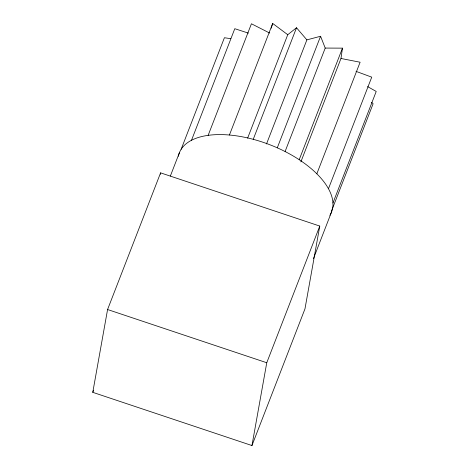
<?xml version="1.0" encoding="UTF-8"?>
<svg xmlns="http://www.w3.org/2000/svg" width="469" height="469" viewBox="0 0 469 469"><rect width="100%" height="100%" fill="white"/><g stroke="black" fill="none" stroke-linecap="round" stroke-linejoin="round"><path stroke-width="0.7" d="M300.864 161.887L340.975 58.478L342.476 48.143L325.222 48.073L320.567 36.26L306.878 39.883L266.509 143.965M92.774 392.336L107.577 309.528L160.591 172.856L319.77 226.07L304.967 308.878L251.953 445.55L92.774 392.336L93.566 390.296M160.334 174.298L160.591 172.856M251.953 445.55L266.761 362.742L319.77 226.07M271.193 28.257L272.694 23.45L287.749 34.712L247.638 138.115M170.353 176.057L179.334 152.9M181.14 149.3L224.411 37.731L230.812 38.698M191.51 140.266L234.787 28.697L248.371 33.117M208.148 135.348L251.425 23.778L269.693 33.065M229.423 135.019L272.694 23.45M253.242 139.322L296.519 27.753L306.878 39.883M277.29 147.829L320.567 36.26M285.111 151.475L325.222 48.073M299.204 159.712L342.476 48.143M316.833 173.8L360.11 62.23L340.975 58.478M328.464 188.726L371.741 77.156L356.012 71.347M332.949 203.018L376.226 91.449L367.585 86.601M331.442 211.202L373.131 103.713L371.483 102.348M313.427 258.683L331.659 211.683M287.749 34.712L296.519 27.753M107.577 309.528L266.761 362.742M178.384 156.288A81.635 40.199 21.2 0 1 269.106 144.458A81.635 40.199 21.2 0 1 330.475 214.233M330.123 214.849A81.635 40.199 21.2 0 1 329.859 215.283"/></g></svg>
